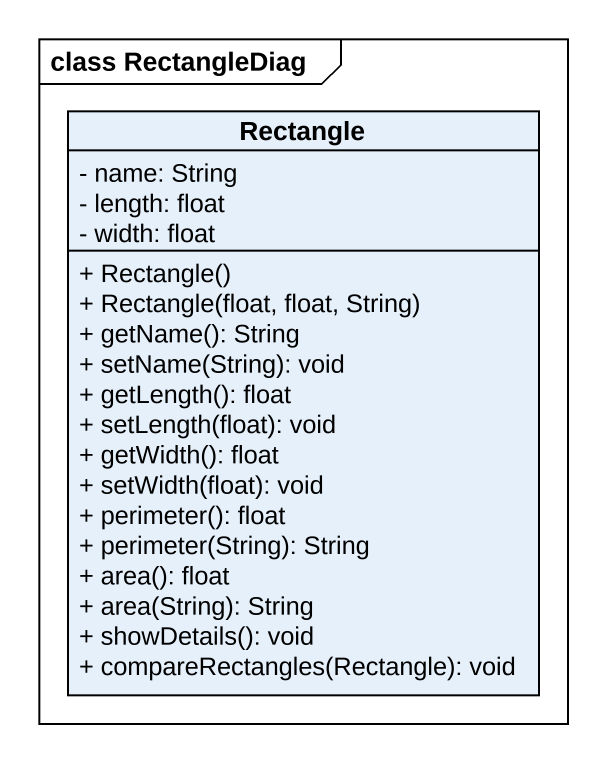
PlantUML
@startuml
mainframe class RectangleDiag
hide circle
hide empty members
skinparam classAttributeIconSize 0
class "Rectangle" as Rectangle_ {
  - name: String
  - length: float
  - width: float
  + Rectangle()
  + Rectangle(float, float, String)
  + getName(): String
  + setName(String): void
  + getLength(): float
  + setLength(float): void
  + getWidth(): float
  + setWidth(float): void
  + perimeter(): float
  + perimeter(String): String
  + area(): float
  + area(String): String
  + showDetails(): void
  + compareRectangles(Rectangle): void
}
@enduml
